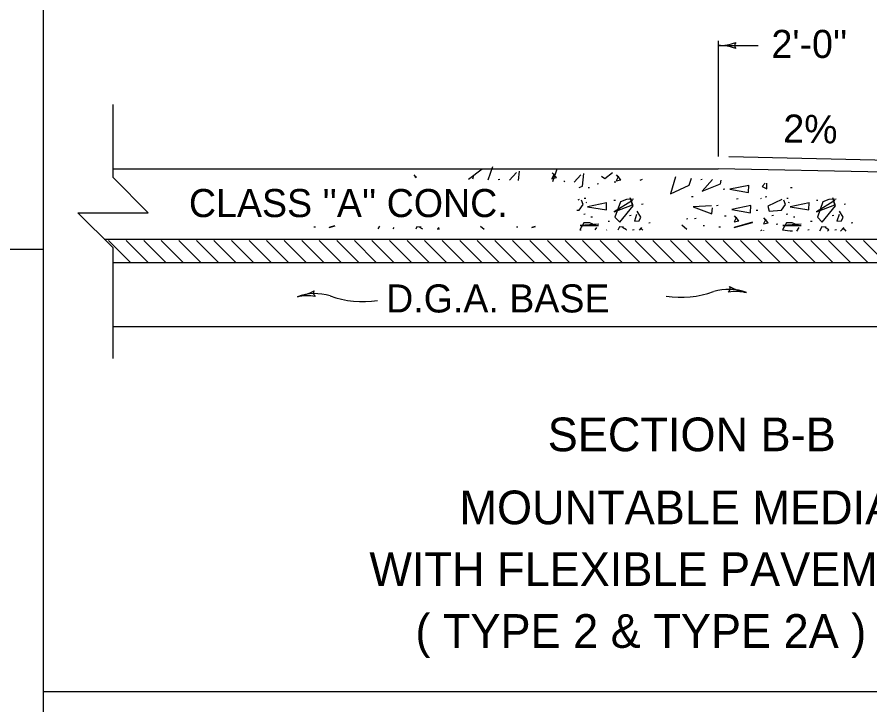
# Model space of a CAD drawing. Extents: x 1007 to 1035.5, y 1000.5 to 1021.5.
# Drawn here: x 1016.31 to 1022.39, y 1012.65 to 1017.55 of the extents above; entities that cross this region are included whole.
import ezdxf

# ---------------------------------------------------------------- set-up
doc = ezdxf.new("R2010")
doc.units = 0
doc.layers.add('Level 1', color=7, linetype='Continuous')

msp = doc.modelspace()

# ---------------------------------------------------------------- linework, layer by layer
at = {"layer": 'Level 1'}
for p, q in [((1016.5, 1021.5), (1016.5, 1000.5)), ((1021.3052, 1017.3826), (1021.3052, 1016.5599)), ((1021.3052, 1017.3494), (1021.5907, 1017.3494)), ((1021.4276, 1017.3494), (1021.5447, 1017.3494)), ((1022.5259, 1016.5317), (1021.3812, 1016.5556)), ((1016.9964, 1016.4713), (1021.3052, 1016.4713)), ((1022.4909, 1016.4466), (1021.3052, 1016.4713)), ((1016.9339, 1015.9713), (1022.8052, 1015.9713)), ((1017.1213, 1015.8049), (1016.9651, 1015.9612)), ((1017.2463, 1015.8049), (1017.0901, 1015.9612)), ((1017.3713, 1015.8049), (1017.2151, 1015.9612)), ((1017.4963, 1015.8049), (1017.3401, 1015.9612)), ((1017.6213, 1015.8049), (1017.4651, 1015.9612)), ((1017.7463, 1015.8049), (1017.5901, 1015.9612)), ((1017.8713, 1015.8049), (1017.7151, 1015.9612)), ((1017.9963, 1015.8049), (1017.8401, 1015.9612)), ((1018.1213, 1015.8049), (1017.9651, 1015.9612)), ((1018.2463, 1015.8049), (1018.0901, 1015.9612)), ((1018.3713, 1015.8049), (1018.2151, 1015.9612)), ((1018.4963, 1015.8049), (1018.3401, 1015.9612)), ((1018.6213, 1015.8049), (1018.4651, 1015.9612)), ((1018.7463, 1015.8049), (1018.5901, 1015.9612)), ((1018.8713, 1015.8049), (1018.7151, 1015.9612)), ((1018.9963, 1015.8049), (1018.8401, 1015.9612)), ((1019.1213, 1015.8049), (1018.9651, 1015.9612)), ((1019.2467, 1015.8049), (1019.0904, 1015.9612)), ((1019.3717, 1015.8049), (1019.2154, 1015.9612)), ((1019.4967, 1015.8049), (1019.3404, 1015.9612)), ((1019.6217, 1015.8049), (1019.4654, 1015.9612)), ((1019.7467, 1015.8049), (1019.5904, 1015.9612)), ((1019.8717, 1015.8049), (1019.7154, 1015.9612)), ((1019.9967, 1015.8049), (1019.8404, 1015.9612)), ((1020.1217, 1015.8049), (1019.9654, 1015.9612)), ((1020.2467, 1015.8049), (1020.0904, 1015.9612)), ((1020.3717, 1015.8049), (1020.2154, 1015.9612)), ((1020.4967, 1015.8049), (1020.3404, 1015.9612)), ((1020.6217, 1015.8049), (1020.4654, 1015.9612)), ((1020.7467, 1015.8049), (1020.5904, 1015.9612)), ((1020.8717, 1015.8049), (1020.7154, 1015.9612)), ((1020.9967, 1015.8049), (1020.8404, 1015.9612)), ((1021.1217, 1015.8049), (1020.9654, 1015.9612)), ((1021.2467, 1015.8049), (1021.0904, 1015.9612)), ((1021.3717, 1015.8049), (1021.2154, 1015.9612)), ((1021.4967, 1015.8049), (1021.3404, 1015.9612)), ((1021.6217, 1015.8049), (1021.4654, 1015.9612)), ((1021.7467, 1015.8049), (1021.5904, 1015.9612)), ((1021.8717, 1015.8049), (1021.7154, 1015.9612)), ((1021.9967, 1015.8049), (1021.8404, 1015.9612)), ((1022.1217, 1015.8049), (1021.9654, 1015.9612)), ((1022.2467, 1015.8049), (1022.0904, 1015.9612)), ((1022.3717, 1015.8049), (1022.2154, 1015.9612)), ((1022.4967, 1015.8049), (1022.3404, 1015.9612)), ((1007, 1015.9), (1016.5, 1015.9)), ((1016.9964, 1015.8048), (1024.6058, 1015.8048)), ((1024.3768, 1015.3463), (1016.9964, 1015.3463)), ((1016.5, 1012.75), (1025.7913, 1012.75))]:
    msp.add_line(p, q, dxfattribs=at)
for points in [[(1016.9964, 1015.1193), (1016.9964, 1015.9088), (1016.7464, 1016.1588), (1017.2464, 1016.1588), (1016.9964, 1016.4088), (1016.9964, 1016.9287)], [(1019.5282, 1016.3977), (1019.6253, 1016.4713)], [(1019.6688, 1016.3938), (1019.7004, 1016.4878)], [(1019.8683, 1016.4448), (1019.8188, 1016.3897)], [(1019.8833, 1016.3879), (1019.8904, 1016.4545)], [(1020.137, 1016.4353), (1020.1204, 1016.4006), (1020.1537, 1016.4088), (1020.1232, 1016.4435)], [(1020.1284, 1016.3812), (1020.1588, 1016.4713)], [(1020.4979, 1016.4032), (1020.5518, 1016.444)], [(1019.1573, 1016.4078), (1019.1398, 1016.4278)], [(1019.1537, 1016.4195), (1019.1482, 1016.4081)], [(1019.5631, 1016.424), (1019.5551, 1016.3969)], [(1019.7499, 1016.3945), (1019.7388, 1016.3931)], [(1020.2108, 1016.3852), (1020.2056, 1016.3791)], [(1020.3269, 1016.4291), (1020.2803, 1016.377)], [(1020.315, 1016.3388), (1020.3394, 1016.3486), (1020.3491, 1016.4388)], [(1020.4757, 1016.4198), (1020.4979, 1016.4032)], [(1020.5957, 1016.4195), (1020.5791, 1016.3848), (1020.6123, 1016.3931), (1020.5818, 1016.4278)], [(1020.7642, 1016.3949), (1020.7476, 1016.3879)], [(1021.0018, 1016.4131), (1020.9663, 1016.2923)], [(1021.098, 1016.356), (1021.1146, 1016.4053)], [(1021.1919, 1016.3945), (1021.1808, 1016.3931)], [(1021.2655, 1016.3949), (1021.1909, 1016.3117)], [(1021.3228, 1016.3643), (1021.3256, 1016.3908)], [(1020.3898, 1016.3367), (1020.3786, 1016.3353)], [(1020.4544, 1016.3638), (1020.4433, 1016.3625)], [(1020.5769, 1016.3774), (1020.5658, 1016.3761)], [(1020.9663, 1016.2923), (1021.098, 1016.356)], [(1021.1909, 1016.3117), (1021.3228, 1016.3643)], [(1021.3518, 1016.3264), (1021.3408, 1016.325)], [(1021.5238, 1016.3533), (1021.3893, 1016.3255), (1021.5224, 1016.3019), (1021.5238, 1016.3547)], [(1021.6391, 1016.3692), (1021.6195, 1016.3463)], [(1021.6195, 1016.3463), (1021.6528, 1016.3297)], [(1021.6528, 1016.3297), (1021.6514, 1016.3683)], [(1021.8318, 1016.3367), (1021.8206, 1016.3353)], [(1020.3625, 1016.2604), (1020.3514, 1016.259)], [(1020.6948, 1016.2457), (1020.5645, 1016.1652), (1020.6948, 1016.2138), (1020.6796, 1016.2651)], [(1021.1273, 1016.272), (1021.1162, 1016.2706)], [(1021.6126, 1016.2609), (1021.607, 1016.2568)], [(1021.6513, 1016.2706), (1021.6403, 1016.2692)], [(1021.8045, 1016.2604), (1021.7934, 1016.259)], [(1022.1368, 1016.2457), (1022.0065, 1016.1652), (1022.1368, 1016.2138), (1022.1216, 1016.2651)], [(1020.2991, 1016.1757), (1020.3148, 1016.1769), (1020.3439, 1016.2172), (1020.3314, 1016.249)], [(1020.3162, 1016.2518), (1020.3061, 1016.2471)], [(1020.3703, 1016.229), (1020.3648, 1016.2318)], [(1020.5107, 1016.2293), (1020.3761, 1016.2017), (1020.5093, 1016.1781), (1020.5107, 1016.2308)], [(1020.5735, 1016.2468), (1020.5624, 1016.2453)], [(1020.7032, 1016.254), (1020.6518, 1016.2526), (1020.6088, 1016.2359), (1020.57, 1016.1278), (1020.6047, 1016.0917), (1020.699, 1016.2082), (1020.6823, 1016.2553)], [(1020.7709, 1016.2195), (1020.7598, 1016.2182)], [(1021.2589, 1016.2068), (1021.1285, 1016.2013), (1021.2603, 1016.1513), (1021.2658, 1016.1943)], [(1021.3043, 1016.2093), (1021.2931, 1016.2079)], [(1021.5374, 1016.2089), (1021.4029, 1016.1812), (1021.5361, 1016.1577), (1021.5374, 1016.2103)], [(1021.4472, 1016.257), (1021.4361, 1016.2556)], [(1021.7582, 1016.2518), (1021.6598, 1016.206), (1021.6694, 1016.17), (1021.7568, 1016.1769), (1021.7859, 1016.2172), (1021.7734, 1016.249)], [(1021.8123, 1016.229), (1021.8068, 1016.2318)], [(1021.9527, 1016.2293), (1021.8181, 1016.2017), (1021.9513, 1016.1781), (1021.9527, 1016.2308)], [(1022.0155, 1016.2468), (1022.0044, 1016.2453)], [(1022.1452, 1016.254), (1022.0938, 1016.2526), (1022.0508, 1016.2359), (1022.012, 1016.1278), (1022.0467, 1016.0917), (1022.141, 1016.2082), (1022.1243, 1016.2553)], [(1022.2129, 1016.2195), (1022.2018, 1016.2182)], [(1020.3591, 1016.1481), (1020.348, 1016.1467)], [(1020.6858, 1016.1378), (1020.6748, 1016.1365)], [(1020.724, 1016.1458), (1020.7088, 1016.0986), (1020.742, 1016.1), (1020.7545, 1016.1278), (1020.7282, 1016.1693)], [(1021.5867, 1016.1753), (1021.5756, 1016.1739)], [(1021.699, 1016.1378), (1021.6879, 1016.1365)], [(1021.8011, 1016.1481), (1021.79, 1016.1467)], [(1022.1278, 1016.1378), (1022.1168, 1016.1365)], [(1022.166, 1016.1458), (1022.1508, 1016.0986), (1022.184, 1016.1), (1022.1965, 1016.1278), (1022.1702, 1016.1693)], [(1020.3495, 1016.0875), (1020.3203, 1016.0376)], [(1020.4549, 1016.0778), (1020.3232, 1016.0668), (1020.4535, 1016.0668)], [(1020.3911, 1016.0875), (1020.3495, 1016.0875)], [(1020.4397, 1016.0653), (1020.3911, 1016.0875)], [(1020.4102, 1016.1277), (1020.399, 1016.1263)], [(1020.5327, 1016.097), (1020.5216, 1016.0956)], [(1020.8219, 1016.0868), (1020.8108, 1016.0854)], [(1021.0898, 1016.114), (1021.0787, 1016.1127)], [(1021.1477, 1016.1174), (1021.1366, 1016.1161)], [(1021.3621, 1016.1344), (1021.351, 1016.1331)], [(1021.4361, 1016.1275), (1021.4194, 1016.0928), (1021.4528, 1016.1012), (1021.4223, 1016.1358)], [(1021.5502, 1016.0917), (1021.4198, 1016.0528), (1021.5502, 1016.0889)], [(1021.6437, 1016.1139), (1021.6271, 1016.0793), (1021.6603, 1016.0876), (1021.6298, 1016.1223)], [(1021.7297, 1016.0766), (1021.7185, 1016.0752)], [(1021.7915, 1016.0875), (1021.7623, 1016.0376)], [(1021.8969, 1016.0778), (1021.7652, 1016.0668), (1021.8955, 1016.0668)], [(1021.8331, 1016.0875), (1021.7915, 1016.0875)], [(1021.8817, 1016.0653), (1021.8331, 1016.0875)], [(1021.8522, 1016.1277), (1021.841, 1016.1263)], [(1021.9747, 1016.097), (1021.9636, 1016.0956)], [(1022.2639, 1016.0868), (1022.2528, 1016.0854)], [(1018.4373, 1016.0562), (1018.4262, 1016.0548)], [(1018.5743, 1016.0643), (1018.5358, 1016.0528), (1018.5771, 1016.0643)], [(1018.8934, 1016.0634), (1018.882, 1016.0438)], [(1018.9923, 1016.0433), (1018.999, 1016.0528)], [(1019.1599, 1016.057), (1019.1521, 1016.0424)], [(1019.1904, 1016.0557), (1019.1599, 1016.057)], [(1019.2023, 1016.0422), (1019.1821, 1016.0543)], [(1019.3208, 1016.0418), (1019.3056, 1016.0418)], [(1019.3167, 1016.0543), (1019.306, 1016.0416)], [(1019.3211, 1016.0416), (1019.3208, 1016.0418)], [(1019.6393, 1016.0403), (1019.6142, 1016.0614)], [(1019.8793, 1016.0562), (1019.8682, 1016.0548)], [(1020.0033, 1016.0604), (1019.9778, 1016.0528), (1020.0053, 1016.0604)], [(1020.3203, 1016.0376), (1020.3307, 1016.0363)], [(1020.429, 1016.0358), (1020.441, 1016.0528)], [(1020.5123, 1016.0358), (1020.5093, 1016.0354)], [(1020.6019, 1016.057), (1020.59, 1016.035)], [(1020.6324, 1016.0557), (1020.6019, 1016.057)], [(1020.6518, 1016.0376), (1020.6241, 1016.0543)], [(1020.6493, 1016.0347), (1020.6518, 1016.0376)], [(1020.7063, 1016.0358), (1020.6958, 1016.0345)], [(1020.7587, 1016.0543), (1020.7418, 1016.0343)], [(1020.7628, 1016.0418), (1020.7476, 1016.0418)], [(1020.7687, 1016.0341), (1020.7628, 1016.0418)], [(1021.0813, 1016.0403), (1021.0467, 1016.0695)], [(1021.2089, 1016.0664), (1021.1978, 1016.065)], [(1021.3213, 1016.0562), (1021.3102, 1016.0548)], [(1021.6153, 1016.034), (1021.606, 1016.0298)], [(1021.6311, 1016.0297), (1021.6305, 1016.0313)], [(1021.7623, 1016.0376), (1021.8178, 1016.0307)], [(1021.8178, 1016.0307), (1021.8352, 1016.0286)], [(1021.8658, 1016.0284), (1021.883, 1016.0528)], [(1021.9543, 1016.0358), (1021.9432, 1016.0343)], [(1022.0439, 1016.057), (1022.028, 1016.0276)], [(1022.0744, 1016.0557), (1022.0439, 1016.057)], [(1022.0938, 1016.0376), (1022.0661, 1016.0543)], [(1022.0848, 1016.0273), (1022.0938, 1016.0376)], [(1022.1483, 1016.0358), (1022.1372, 1016.0343)], [(1022.2007, 1016.0543), (1022.1775, 1016.0268)], [(1022.2048, 1016.0418), (1022.1896, 1016.0418)], [(1022.2163, 1016.0267), (1022.2048, 1016.0418)]]:
    msp.add_lwpolyline(points, dxfattribs=at)
for centre, radius, start, end in [((1021.3052, 1017.74), 0.3906, 270, 288.66878), ((1021.4537, 1017.3493), 0.0312, 138.7746, 220.89129), ((1021.3052, 1016.9588), 0.3906, 71.34716, 89.99389), ((1018.237, 1015.9439), 0.3906, 280.60386, 299.27264), ((1018.4548, 1015.5872), 0.0312, 149.37846, 231.49515), ((1021.0396, 1016.2337), 0.6778, 261.20454, 290.1662), ((1021.3794, 1015.2454), 0.3676, 69.79386, 106.76451), ((1021.3603, 1015.6177), 0.0312, 308.50485, 30.62154), ((1021.4345, 1015.2065), 0.3906, 79.40225, 98.04898), ((1021.5782, 1015.9744), 0.3906, 240.72736, 259.39614), ((1021.5782, 1015.9744), 0.3906, 259.39614, 259.40837), ((1018.4358, 1015.2149), 0.3676, 73.23549, 110.20614), ((1018.237, 1015.9439), 0.3906, 280.59163, 280.60386), ((1018.3807, 1015.176), 0.3906, 81.95102, 100.59775), ((1018.7755, 1016.2032), 0.6778, 249.8338, 278.79546)]:
    msp.add_arc(centre, radius, start, end, dxfattribs=at)

# ---------------------------------------------------------------- texts
for s, height, p in [("2'-0''", 0.2, (1021.6849, 1017.2607)), ("CLASS ''A'' CONC.", 0.2, (1017.5368, 1016.1274)), ('D.G.A. BASE', 0.2, (1018.9413, 1015.4482)), ('SECTION B-B', 0.24, (1020.0916, 1014.4598)), ('MOUNTABLE MEDIAN', 0.24, (1019.4632, 1013.9398)), (' WITH FLEXIBLE PAVEMENT', 0.24, (1018.7328, 1013.4998)), ('( TYPE 2 & TYPE 2A )', 0.24, (1019.1495, 1013.0598))]:
    msp.add_text(s, height=height, dxfattribs=at).set_placement(p)
msp.add_text('2%', height=0.2, rotation=358.80577, dxfattribs=at).set_placement((1021.7668, 1016.6593))

doc.saveas('drawing.dxf')
